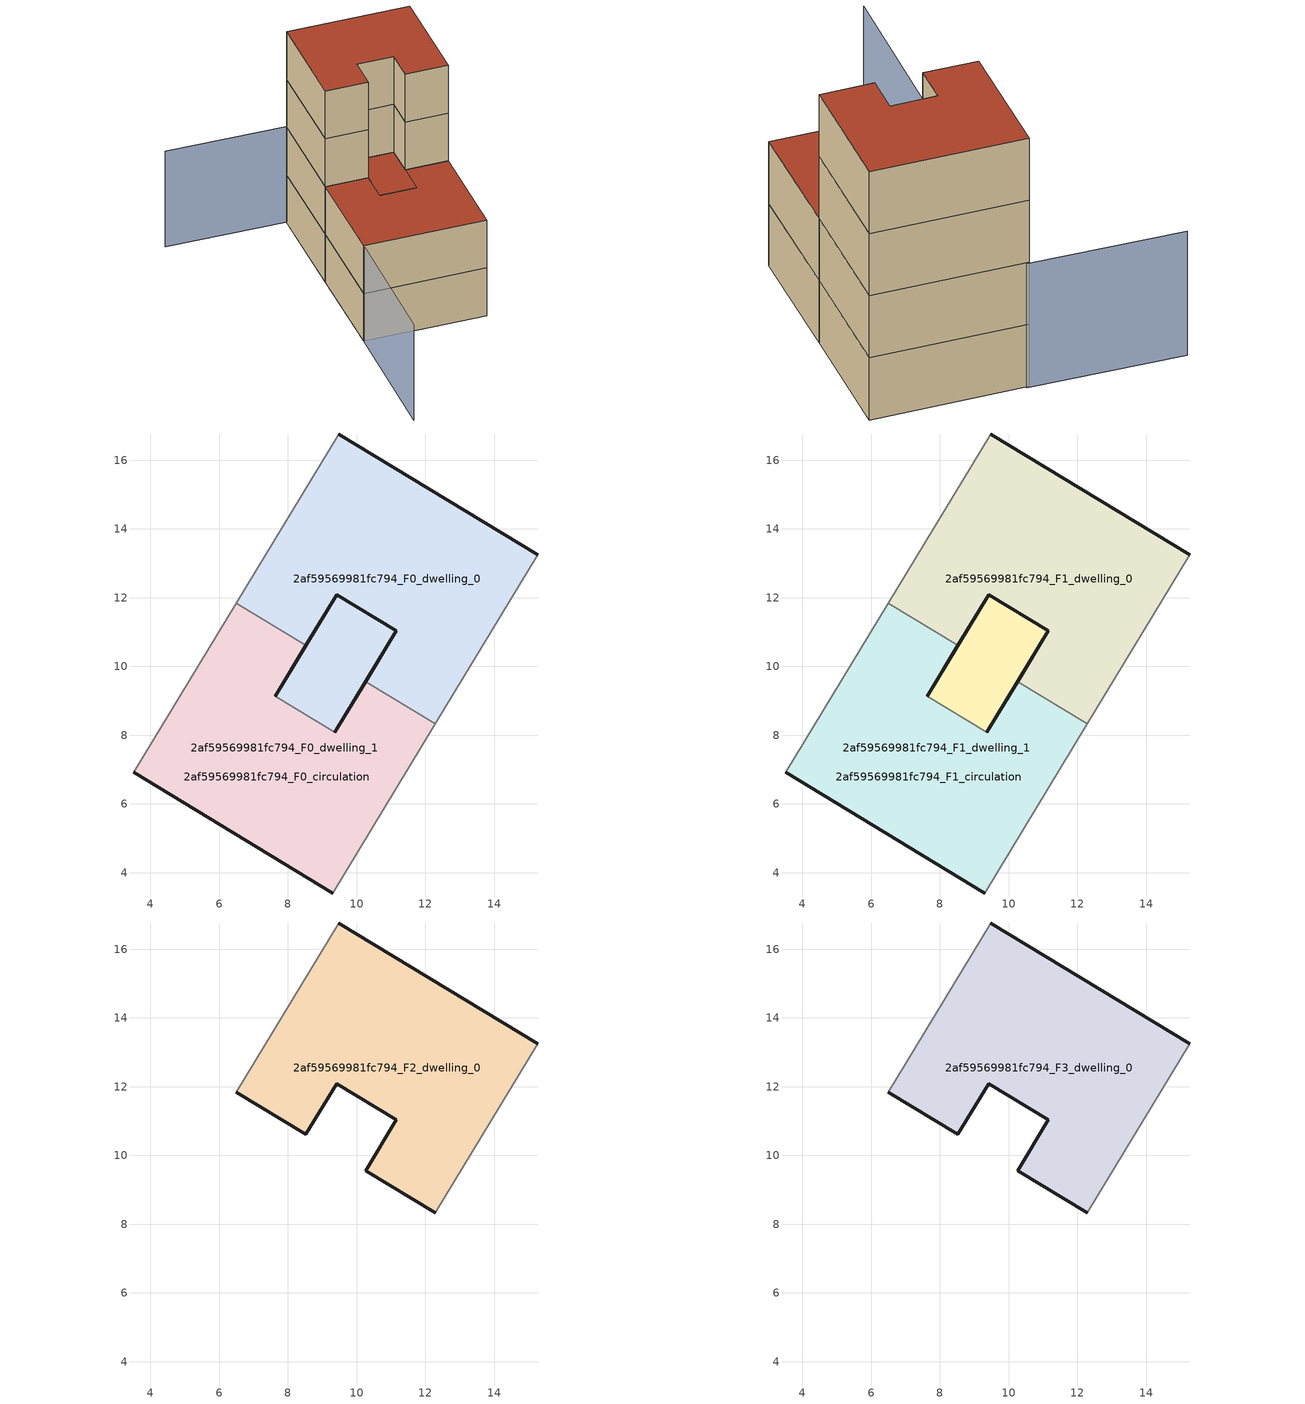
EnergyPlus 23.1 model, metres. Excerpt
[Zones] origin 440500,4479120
2af59569981fc794_F0_dwelling_0
 floor ground (EU_floor_Construction): 11.16,11.03 10.26,9.56 9.37,8.08 7.63,9.14 9.42,12.09 z0; 15.28,13.25 12.29,8.33 10.26,9.56 11.16,11.03 9.42,12.09 8.53,10.61 6.5,11.85 9.48,16.76 z0
 wall outside (EU_wall_Construction): 15.28,13.25 9.48,16.76 / 8.53,10.61 9.42,12.09 11.16,11.03 10.26,9.56 z0:3
 wall adiabatic (EU_wall_Construction): 9.48,16.76 6.5,11.85 / 12.29,8.33 15.28,13.25 z0:3
 wall to 2af59569981fc794_F0_dwelling_1 (EU_wall_Construction): 6.5,11.85 8.53,10.61 / 10.26,9.56 12.29,8.33 z0:3
2af59569981fc794_F0_dwelling_1
 floor ground (EU_floor_Construction): 10.26,9.56 12.29,8.33 9.31,3.41 3.51,6.93 6.5,11.85 8.53,10.61 7.63,9.14 9.37,8.08 z0; 11.16,11.03 10.26,9.56 9.37,8.08 7.63,9.14 9.42,12.09 z0
 wall outside (EU_wall_Construction): 10.26,9.56 9.37,8.08 / 7.63,9.14 8.53,10.61 / 3.51,6.93 9.31,3.41 z0:3
 wall adiabatic (EU_wall_Construction): 9.31,3.41 12.29,8.33 / 6.5,11.85 3.51,6.93 z0:3
 wall to 2af59569981fc794_F0_circulation (EU_wall_Construction): 9.37,8.08 7.63,9.14 z0:3
2af59569981fc794_F0_circulation
 floor ground (EU_floor_Construction): 15.28,13.25 12.29,8.33 10.26,9.56 11.16,11.03 9.42,12.09 8.53,10.61 6.5,11.85 9.48,16.76 z0; 11.16,11.03 10.26,9.56 9.37,8.08 7.63,9.14 8.53,10.61 9.42,12.09 z0; 10.26,9.56 12.29,8.33 9.31,3.41 3.51,6.93 6.5,11.85 8.53,10.61 7.63,9.14 9.37,8.08 z0
 wall outside (EU_wall_Construction): 9.37,8.08 11.16,11.03 9.42,12.09 7.63,9.14 z0:3
2af59569981fc794_F1_dwelling_0
 floor outside (EU_floor_Construction): 15.28,13.25 12.29,8.33 10.26,9.56 11.16,11.03 9.42,12.09 8.53,10.61 6.5,11.85 9.48,16.76 z3; 11.16,11.03 10.26,9.56 9.37,8.08 7.63,9.14 8.53,10.61 9.42,12.09 z3
 wall outside (EU_wall_Construction): 15.28,13.25 9.48,16.76 / 8.53,10.61 9.42,12.09 11.16,11.03 10.26,9.56 z3:6
 wall adiabatic (EU_wall_Construction): 9.48,16.76 6.5,11.85 / 12.29,8.33 15.28,13.25 z3:6
 wall to 2af59569981fc794_F1_dwelling_1 (EU_wall_Construction): 6.5,11.85 8.53,10.61 / 10.26,9.56 12.29,8.33 z3:6
 roof outside (EU_floor_Construction): 10.26,9.56 11.16,11.03 9.42,12.09 8.53,10.61 7.63,9.14 9.37,8.08 z6
2af59569981fc794_F1_dwelling_1
 floor to 2af59569981fc794_F0_dwelling_1 (EU_floor_Construction): 10.26,9.56 12.29,8.33 9.31,3.41 3.51,6.93 6.5,11.85 8.53,10.61 7.63,9.14 9.37,8.08 z3; 11.16,11.03 10.26,9.56 9.37,8.08 7.63,9.14 9.42,12.09 z3
 wall outside (EU_wall_Construction): 10.26,9.56 9.37,8.08 / 7.63,9.14 8.53,10.61 / 3.51,6.93 9.31,3.41 z3:6
 wall adiabatic (EU_wall_Construction): 9.31,3.41 12.29,8.33 / 6.5,11.85 3.51,6.93 z3:6
 wall to 2af59569981fc794_F1_circulation (EU_wall_Construction): 9.37,8.08 7.63,9.14 z3:6
 roof outside (EU_roof_Construction): 11.16,11.03 9.42,12.09 7.63,9.14 9.37,8.08 10.26,9.56 z6; 9.31,3.41 12.29,8.33 10.26,9.56 9.37,8.08 7.63,9.14 8.53,10.61 6.5,11.85 3.51,6.93 z6
2af59569981fc794_F1_circulation
 floor outside (EU_floor_Construction): 10.26,9.56 12.29,8.33 9.31,3.41 3.51,6.93 6.5,11.85 8.53,10.61 7.63,9.14 9.37,8.08 z3
 floor to 2af59569981fc794_F0_circulation (EU_floor_Construction): 15.28,13.25 12.29,8.33 10.26,9.56 11.16,11.03 9.42,12.09 8.53,10.61 6.5,11.85 9.48,16.76 z3; 11.16,11.03 10.26,9.56 9.37,8.08 7.63,9.14 8.53,10.61 9.42,12.09 z3
 wall outside (EU_wall_Construction): 9.37,8.08 11.16,11.03 9.42,12.09 7.63,9.14 z3:6
 roof outside (EU_roof_Construction): 12.29,8.33 15.28,13.25 9.48,16.76 6.5,11.85 8.53,10.61 9.42,12.09 11.16,11.03 10.26,9.56 z6; 10.26,9.56 11.16,11.03 9.42,12.09 8.53,10.61 7.63,9.14 9.37,8.08 z6; 9.31,3.41 12.29,8.33 10.26,9.56 9.37,8.08 7.63,9.14 8.53,10.61 6.5,11.85 3.51,6.93 z6
2af59569981fc794_F2_dwelling_0
 floor to 2af59569981fc794_F1_dwelling_0 (EU_floor_Construction): 15.28,13.25 12.29,8.33 10.26,9.56 11.16,11.03 9.42,12.09 8.53,10.61 6.5,11.85 9.48,16.76 z6
 wall outside (EU_wall_Construction): 15.28,13.25 9.48,16.76 / 6.5,11.85 8.53,10.61 9.42,12.09 11.16,11.03 10.26,9.56 12.29,8.33 z6:9
 wall adiabatic (EU_wall_Construction): 9.48,16.76 6.5,11.85 / 12.29,8.33 15.28,13.25 z6:9
2af59569981fc794_F3_dwelling_0
 floor to 2af59569981fc794_F2_dwelling_0 (EU_floor_Construction): 15.28,13.25 12.29,8.33 10.26,9.56 11.16,11.03 9.42,12.09 8.53,10.61 6.5,11.85 9.48,16.76 z9
 wall outside (EU_wall_Construction): 15.28,13.25 9.48,16.76 / 6.5,11.85 8.53,10.61 9.42,12.09 11.16,11.03 10.26,9.56 12.29,8.33 z9:12
 wall adiabatic (EU_wall_Construction): 9.48,16.76 6.5,11.85 / 12.29,8.33 15.28,13.25 z9:12
 roof outside (EU_roof_Construction): 12.29,8.33 15.28,13.25 9.48,16.76 6.5,11.85 8.53,10.61 9.42,12.09 11.16,11.03 10.26,9.56 z12
shading: 3.86,20.34 9.62,16.77 / 9.62,16.77 -0.49,0.46 z0:6
[Building]
EU S2 Campaign: North Axis=0; Terrain=City; Solar Distribution=FullExterior
[Site:Location]
Madrid: Latitude=40.5; Longitude=-3.5; Time Zone=1; Elevation=609
[SizingPeriod:WeatherFileDays]
AnnualSizingPeriod: Begin Month=1; Begin Day of Month=1; End Month=12; End Day of Month=31; Day of Week for Start Day=Monday; Use Weather File Daylight Saving Period=No; Use Weather File Rain and Snow Indicators=No
[MATERIAL]
EU_InternalMass_Material: Roughness=MediumRough; Thickness=0.1; Conductivity=1; Density=1800; Specific Heat=900; Thermal Absorptance=0.9; Solar Absorptance=0.7; Visible Absorptance=0.7
[MATERIAL:NOMASS] Roughness=MediumRough; Thermal Absorptance=0.9; Solar Absorptance=0.7; Visible Absorptance=0.7
Name | Thermal Resistance
EU_wall_NoMass | 1.60022
EU_roof_NoMass | 1.57597
EU_floor_NoMass | 0.470652
[CONSTRUCTION]
EU_wall_Construction: EU_wall_NoMass
EU_roof_Construction: EU_roof_NoMass
EU_floor_Construction: EU_floor_NoMass
EU_InternalMass_Construction: EU_InternalMass_Material
[ZONE] Type=1; Multiplier=1; Ceiling Height=autocalculate; Floor Area=autocalculate; Part of Total Floor Area=Yes
Name | Volume
2af59569981fc794_F0_dwelling_0; 2af59569981fc794_F0_dwelling_1; 2af59569981fc794_F1_dwelling_1 | 127.568
2af59569981fc794_F1_dwelling_0 | 127.567
2af59569981fc794_F2_dwelling_0 | 106.501
2af59569981fc794_F3_dwelling_0 | 106.502
2af59569981fc794_F0_circulation; 2af59569981fc794_F1_circulation | 234.069
[INTERNALMASS] Construction=EU_InternalMass_Construction
Name | Zone or ZoneList | Surface Area
2af59569981fc794_F0_dwelling_0_EU_InternalMass | 2af59569981fc794_F0_dwelling_0 | 35.5005
2af59569981fc794_F0_dwelling_1_EU_InternalMass | 2af59569981fc794_F0_dwelling_1 | 35.5005
2af59569981fc794_F1_dwelling_0_EU_InternalMass | 2af59569981fc794_F1_dwelling_0 | 35.5005
2af59569981fc794_F1_dwelling_1_EU_InternalMass | 2af59569981fc794_F1_dwelling_1 | 35.5005
2af59569981fc794_F2_dwelling_0_EU_InternalMass | 2af59569981fc794_F2_dwelling_0 | 77.7587
2af59569981fc794_F3_dwelling_0_EU_InternalMass | 2af59569981fc794_F3_dwelling_0 | 77.7587
[OTHEREQUIPMENT] Fuel Type=Electricity; Design Level Calculation Method=Watts/Area; Power per Zone Floor Area=1; Fraction Latent=0; Fraction Radiant=0; Fraction Lost=0; Carbon Dioxide Generation Rate=0; EndUse Subcategory=EU_Step8_InternalGains
Name | Zone or ZoneList or Space or SpaceList | Schedule
EU_Step8_InternalGain_2af59569981fc794_F0_dwelling_0_f000 | 2af59569981fc794_F0_dwelling_0 | EU_Step8_GainSchedule_2af59569981fc794_F0_dwelling_0_f000
EU_Step8_InternalGain_2af59569981fc794_F0_dwelling_1_f000 | 2af59569981fc794_F0_dwelling_1 | EU_Step8_GainSchedule_2af59569981fc794_F0_dwelling_1_f000
EU_Step8_InternalGain_2af59569981fc794_F1_dwelling_0_f000 | 2af59569981fc794_F1_dwelling_0 | EU_Step8_GainSchedule_2af59569981fc794_F1_dwelling_0_f000
EU_Step8_InternalGain_2af59569981fc794_F1_dwelling_1_f000 | 2af59569981fc794_F1_dwelling_1 | EU_Step8_GainSchedule_2af59569981fc794_F1_dwelling_1_f000
EU_Step8_InternalGain_2af59569981fc794_F2_dwelling_0_f000 | 2af59569981fc794_F2_dwelling_0 | EU_Step8_GainSchedule_2af59569981fc794_F2_dwelling_0_f000
EU_Step8_InternalGain_2af59569981fc794_F3_dwelling_0_f000 | 2af59569981fc794_F3_dwelling_0 | EU_Step8_GainSchedule_2af59569981fc794_F3_dwelling_0_f000
[ZONEINFILTRATION:DESIGNFLOWRATE] Schedule=EU_AlwaysOn; Design Flow Rate Calculation Method=Flow/Area; Flow Rate per Floor Area=0.0005; Constant Term Coefficient=1; Temperature Term Coefficient=0; Velocity Term Coefficient=0; Velocity Squared Term Coefficient=0
Name | Zone or ZoneList or Space or SpaceList
EU_Circulation_Infiltration_2af59569981fc794_F0_circulation | 2af59569981fc794_F0_circulation
EU_Circulation_Infiltration_2af59569981fc794_F1_circulation | 2af59569981fc794_F1_circulation
[ZONEVENTILATION:DESIGNFLOWRATE] Schedule=EU_AlwaysOn; Design Flow Rate Calculation Method=AirChanges/Hour; Air Changes per Hour=0.480704; Ventilation Type=Natural; Fan Pressure Rise=0; Fan Total Efficiency=1; Constant Term Coefficient=1; Temperature Term Coefficient=0; Velocity Term Coefficient=0; Velocity Squared Term Coefficient=0; Minimum Indoor Temperature=-100; Maximum Indoor Temperature=100; Delta Temperature=-100; Minimum Outdoor Temperature=-100; Maximum Outdoor Temperature=100; Maximum Wind Speed=40
Name | Zone or ZoneList or Space or SpaceList
EU_ConstantAir_2af59569981fc794_F0_dwelling_0 | 2af59569981fc794_F0_dwelling_0
EU_ConstantAir_2af59569981fc794_F0_dwelling_1 | 2af59569981fc794_F0_dwelling_1
EU_ConstantAir_2af59569981fc794_F1_dwelling_0 | 2af59569981fc794_F1_dwelling_0
EU_ConstantAir_2af59569981fc794_F1_dwelling_1 | 2af59569981fc794_F1_dwelling_1
EU_ConstantAir_2af59569981fc794_F2_dwelling_0 | 2af59569981fc794_F2_dwelling_0
EU_ConstantAir_2af59569981fc794_F3_dwelling_0 | 2af59569981fc794_F3_dwelling_0
[HVACTEMPLATE:THERMOSTAT] Constant Heating Setpoint=20; Constant Cooling Setpoint=50
EU_HeatOnly_2af59569981fc794_F0_dwelling_0; EU_HeatOnly_2af59569981fc794_F0_dwelling_1; EU_HeatOnly_2af59569981fc794_F1_dwelling_0; EU_HeatOnly_2af59569981fc794_F1_dwelling_1; EU_HeatOnly_2af59569981fc794_F2_dwelling_0; EU_HeatOnly_2af59569981fc794_F3_dwelling_0
[HVACTEMPLATE:ZONE:IDEALLOADSAIRSYSTEM] System Availability Schedule=EU_AlwaysOn; Maximum Heating Supply Air Temperature=50; Minimum Cooling Supply Air Temperature=13; Maximum Heating Supply Air Humidity Ratio=0.0156; Minimum Cooling Supply Air Humidity Ratio=0.0077; Heating Limit=NoLimit; Cooling Limit=NoLimit; Heating Availability Schedule=EU_AlwaysOn; Cooling Availability Schedule=EU_CoolingOff; Dehumidification Control Type=ConstantSensibleHeatRatio; Cooling Sensible Heat Ratio=0.7; Dehumidification Setpoint=60; Humidification Control Type=None; Humidification Setpoint=30; Outdoor Air Method=None; Outdoor Air Flow Rate per Person=0.00944; Outdoor Air Flow Rate per Zone Floor Area=0; Outdoor Air Flow Rate per Zone=0; Demand Controlled Ventilation Type=None; Outdoor Air Economizer Type=NoEconomizer; Heat Recovery Type=None; Sensible Heat Recovery Effectiveness=0.7; Latent Heat Recovery Effectiveness=0.65
Name | Template Thermostat
2af59569981fc794_F0_dwelling_0 | EU_HeatOnly_2af59569981fc794_F0_dwelling_0
2af59569981fc794_F0_dwelling_1 | EU_HeatOnly_2af59569981fc794_F0_dwelling_1
2af59569981fc794_F1_dwelling_0 | EU_HeatOnly_2af59569981fc794_F1_dwelling_0
2af59569981fc794_F1_dwelling_1 | EU_HeatOnly_2af59569981fc794_F1_dwelling_1
2af59569981fc794_F2_dwelling_0 | EU_HeatOnly_2af59569981fc794_F2_dwelling_0
2af59569981fc794_F3_dwelling_0 | EU_HeatOnly_2af59569981fc794_F3_dwelling_0
[SIZING:ZONE] Zone Cooling Design Supply Air Temperature Input Method=SupplyAirTemperature; Zone Cooling Design Supply Air Temperature=13; Zone Heating Design Supply Air Temperature Input Method=SupplyAirTemperature; Zone Heating Design Supply Air Temperature=50; Zone Cooling Design Supply Air Humidity Ratio=0.008; Zone Heating Design Supply Air Humidity Ratio=0.008; Cooling Design Air Flow Method=DesignDay; Cooling Design Air Flow Rate=0; Cooling Minimum Air Flow per Zone Floor Area=0.000762; Cooling Minimum Air Flow=0; Cooling Minimum Air Flow Fraction=0.2; Heating Design Air Flow Method=DesignDay; Heating Design Air Flow Rate=0; Heating Maximum Air Flow per Zone Floor Area=0.002032; Heating Maximum Air Flow=0.141576; Heating Maximum Air Flow Fraction=0.3; Account for Dedicated Outdoor Air System=No; Dedicated Outdoor Air System Control Strategy=NeutralSupplyAir; Dedicated Outdoor Air Low Setpoint Temperature for Design=autosize; Dedicated Outdoor Air High Setpoint Temperature for Design=autosize; Zone Load Sizing Method=Sensible Load Only No Latent Load; Zone Latent Cooling Design Supply Air Humidity Ratio Input Method=HumidityRatioDifference; Zone Cooling Design Supply Air Humidity Ratio Difference=0.005; Zone Latent Heating Design Supply Air Humidity Ratio Input Method=HumidityRatioDifference; Zone Humidification Design Supply Air Humidity Ratio Difference=0.005
2af59569981fc794_F0_dwelling_0; 2af59569981fc794_F0_dwelling_1; 2af59569981fc794_F1_dwelling_0; 2af59569981fc794_F1_dwelling_1; 2af59569981fc794_F2_dwelling_0; 2af59569981fc794_F3_dwelling_0
[SCHEDULE:CONSTANT]
Name | Hourly Value
EU_AlwaysOn | 1
EU_CoolingOff | 0
[SCHEDULE:FILE] Column Number=1; Rows to Skip at Top=0; Number of Hours of Data=8760; Column Separator=Comma; Interpolate to Timestep=No; Minutes per Item=60; Adjust Schedule for Daylight Savings=Yes
Name | File
EU_Step8_GainSchedule_2af59569981fc794_F0_dwelling_0_f000 | ../../schedules/2af59569981fc794/2af59569981fc794_F0_dwelling_0_f000_gain.csv
EU_Step8_GainSchedule_2af59569981fc794_F0_dwelling_1_f000 | ../../schedules/2af59569981fc794/2af59569981fc794_F0_dwelling_1_f000_gain.csv
EU_Step8_GainSchedule_2af59569981fc794_F1_dwelling_0_f000 | ../../schedules/2af59569981fc794/2af59569981fc794_F1_dwelling_0_f000_gain.csv
EU_Step8_GainSchedule_2af59569981fc794_F1_dwelling_1_f000 | ../../schedules/2af59569981fc794/2af59569981fc794_F1_dwelling_1_f000_gain.csv
EU_Step8_GainSchedule_2af59569981fc794_F2_dwelling_0_f000 | ../../schedules/2af59569981fc794/2af59569981fc794_F2_dwelling_0_f000_gain.csv
EU_Step8_GainSchedule_2af59569981fc794_F3_dwelling_0_f000 | ../../schedules/2af59569981fc794/2af59569981fc794_F3_dwelling_0_f000_gain.csv
